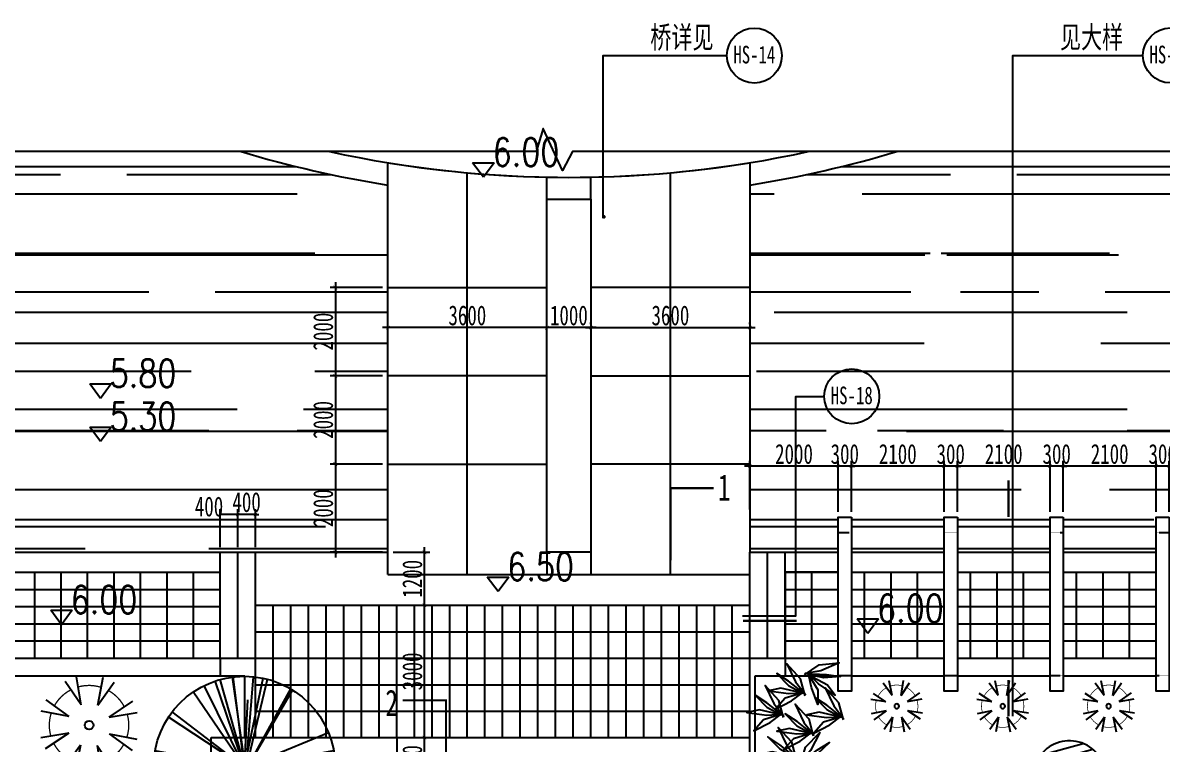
# Model space of a CAD drawing. Extents: x 225307 to 340959, y 27372 to 84205.
# Drawn here: x 238249 to 264059, y 67851 to 84205 of the extents above; entities that cross this region are included whole.
import ezdxf
from ezdxf.enums import TextEntityAlignment as Align

# ---------------------------------------------------------------- set-up
doc = ezdxf.new("R2010")
doc.units = 0
doc.header["$MEASUREMENT"] = 0
for name, pattern in [('CONTINOUS', [0]), ('DASHED', [0.75, 0.5, -0.25]), ('HIDDEN', [7.5, 5, -2.5])]:
    doc.linetypes.add(name, pattern=pattern)
doc.layers.get('0').update_dxf_attribs({"linetype": 'CONTINUOUS'})
doc.layers.get('DEFPOINTS').update_dxf_attribs({"linetype": 'DASHED'})
for name, color, linetype in [('3', 7, 'CONTINUOUS'), ('4', 4, 'CONTINUOUS'), ('DIM1', 4, 'CONTINUOUS'), ('GCD', 1, 'CONTINUOUS'), ('JU', 4, 'CONTINUOUS'), ('LAYER4', 4, 'CONTINUOUS'), ('PH', 8, 'CONTINUOUS'), ('TREE', 3, 'CONTINUOUS'), ('TREE1', 93, 'CONTINUOUS'), ('道路', 3, 'CONTINUOUS')]:
    doc.layers.add(name, color=color, linetype=linetype)
doc.styles.add('DIM_FONT', font='@SimSun.ttf', dxfattribs={"width": 0.8})
doc.styles.add('HZ', font='rs', dxfattribs={"width": 0.8, "bigfont": 'hztxt'})
doc.styles.add('宋体', font='SimSun.ttf', dxfattribs={"width": 0.7})
doc.dimstyles.new('NORMAL', dxfattribs={"dimtxt": 300, "dimasz": 1, "dimexe": 250, "dimexo": 300, "dimgap": 150, "dimtad": 1, "dimdec": 0, "dimzin": 0, "dimtxsty": 'DIM_FONT', "dimblk": '_DIMX', "dimblk1": 'ARCHTICK', "dimblk2": 'ARCHTICK', "dimcen": 0.09, "dimdle": 20, "dimclrd": 4, "dimclre": 4, "dimclrt": 7, "dimazin": 3, "dimtfac": 1, "dimtdec": 0, "dimtix": 1, "dimtmove": 0, "dimatfit": 3, "dimtolj": 1, "dimtzin": 0})
pattern_1 = [(0, (1440262, -125059.4), (4400, 2000), [30000, -4000, 10000, -2000]), (0, (1442922, -124059.4), (-2000, 2660), [6000, -660, 12000, -1500]), (0, (1441261.9, -123359.4), (10400, 1340), [16000, -2800, 8000, -2000])]

# ---------------------------------------------------------------- blocks, each defined once
blk = doc.blocks.new('_ARCHTICK')
at = {"color": 0, "linetype": 'BYBLOCK', "const_width": 0.15}
blk.add_lwpolyline([(-0.5, -0.5), (0.5, 0.5)], dxfattribs=at)
blk = doc.blocks.new('*D86')
at = {"color": 8, "linetype": 'BYBLOCK'}
for p, q in [((251239, 77294), (249999, 77294)), ((250119, 77371), (250119, 77414)), ((251119, 77371), (251119, 77414))]:
    blk.add_line(p, q, dxfattribs=at)
at = {"layer": 'DEFPOINTS', "color": 0, "linetype": 'BYBLOCK'}
for p in [(250119, 77294), (250119, 77251, 4208), (251119, 77251, 4208)]:
    blk.add_point(p, dxfattribs=at)
at = {"color": 8, "linetype": 'BYBLOCK', "xscale": 80, "yscale": 80, "zscale": 80, "rotation": 180}
blk.add_blockref('_ARCHTICK', (250119, 77294), dxfattribs=at)
at = {"color": 8, "linetype": 'BYBLOCK', "xscale": 80, "yscale": 80, "zscale": 80}
blk.add_blockref('_ARCHTICK', (251119, 77294), dxfattribs=at)
at = {"color": 4, "linetype": 'BYBLOCK', "insert": (250619, 77569), "char_height": 450, "attachment_point": 5, "style": '宋体'}
blk.add_mtext('\\A1;1000', dxfattribs=at)
blk = doc.blocks.new('_DIMX')
blk.add_line((-150, 0), (150, 0))
at = {"const_width": 50}
blk.add_lwpolyline([(-70, -70), (70, 70)], dxfattribs=at)
blk = doc.blocks.new('*D87')
at = {"color": 8, "linetype": 'BYBLOCK'}
for p, q in [((250239, 77294), (246399, 77294)), ((246519, 77330), (246519, 77414)), ((250119, 77371), (250119, 77414))]:
    blk.add_line(p, q, dxfattribs=at)
at = {"layer": 'DEFPOINTS', "color": 0, "linetype": 'BYBLOCK'}
for p in [(246519, 77294), (246519, 77210, 3806), (250119, 77251, 4208)]:
    blk.add_point(p, dxfattribs=at)
at = {"color": 8, "linetype": 'BYBLOCK', "xscale": 80, "yscale": 80, "zscale": 80, "rotation": 180}
blk.add_blockref('_ARCHTICK', (246519, 77294), dxfattribs=at)
at = {"color": 8, "linetype": 'BYBLOCK', "xscale": 80, "yscale": 80, "zscale": 80}
blk.add_blockref('_ARCHTICK', (250119, 77294), dxfattribs=at)
at = {"color": 4, "linetype": 'BYBLOCK', "insert": (248319, 77569), "char_height": 450, "attachment_point": 5, "style": '宋体'}
blk.add_mtext('\\A1;3600', dxfattribs=at)
blk = doc.blocks.new('*D91')
at = {"color": 8, "linetype": 'BYBLOCK'}
for p, q in [((242719, 72321), (242719, 73182)), ((243239, 73062), (242719, 73062)), ((243119, 72321), (243119, 73182))]:
    blk.add_line(p, q, dxfattribs=at)
at = {"layer": 'DEFPOINTS', "color": 0, "linetype": 'BYBLOCK'}
for p in [(242719, 73062), (242719, 72201, 3134), (243119, 72201, 3134)]:
    blk.add_point(p, dxfattribs=at)
at = {"color": 8, "linetype": 'BYBLOCK', "xscale": 80, "yscale": 80, "zscale": 80, "rotation": 180}
blk.add_blockref('_ARCHTICK', (242719, 73062), dxfattribs=at)
at = {"color": 8, "linetype": 'BYBLOCK', "xscale": 80, "yscale": 80, "zscale": 80}
blk.add_blockref('_ARCHTICK', (243119, 73062), dxfattribs=at)
at = {"color": 4, "linetype": 'BYBLOCK', "insert": (242468, 73237), "char_height": 450, "attachment_point": 5, "style": '宋体'}
blk.add_mtext('\\A1;400', dxfattribs=at)
blk = doc.blocks.new('*D92')
at = {"color": 8, "linetype": 'BYBLOCK'}
for p, q in [((256719, 74153), (256639, 74153)), ((256719, 73121), (256719, 74273)), ((257019, 74153), (256719, 74153)), ((257019, 73121), (257019, 74273)), ((257019, 74153), (257099, 74153))]:
    blk.add_line(p, q, dxfattribs=at)
at = {"layer": 'DEFPOINTS', "color": 0, "linetype": 'BYBLOCK'}
for p in [(256719, 74153), (256719, 73001, 3336), (257019, 73001, 3336)]:
    blk.add_point(p, dxfattribs=at)
at = {"color": 8, "linetype": 'BYBLOCK', "xscale": 80, "yscale": 80, "zscale": 80}
blk.add_blockref('_ARCHTICK', (256719, 74153), dxfattribs=at)
at = {"color": 8, "linetype": 'BYBLOCK', "xscale": 80, "yscale": 80, "zscale": 80, "rotation": 180}
blk.add_blockref('_ARCHTICK', (257019, 74153), dxfattribs=at)
at = {"color": 4, "linetype": 'BYBLOCK', "insert": (256869, 74428), "char_height": 450, "attachment_point": 5, "style": '宋体'}
blk.add_mtext('\\A1;300', dxfattribs=at)
blk = doc.blocks.new('*D93')
at = {"color": 8, "linetype": 'BYBLOCK'}
for p, q in [((259239, 74153), (256899, 74153)), ((257019, 73121), (257019, 74273)), ((259119, 73121), (259119, 74273))]:
    blk.add_line(p, q, dxfattribs=at)
at = {"layer": 'DEFPOINTS', "color": 0, "linetype": 'BYBLOCK'}
for p in [(257019, 74153), (257019, 73001, 3336), (259119, 73001, 3657)]:
    blk.add_point(p, dxfattribs=at)
at = {"color": 8, "linetype": 'BYBLOCK', "xscale": 80, "yscale": 80, "zscale": 80, "rotation": 180}
blk.add_blockref('_ARCHTICK', (257019, 74153), dxfattribs=at)
at = {"color": 8, "linetype": 'BYBLOCK', "xscale": 80, "yscale": 80, "zscale": 80}
blk.add_blockref('_ARCHTICK', (259119, 74153), dxfattribs=at)
at = {"color": 4, "linetype": 'BYBLOCK', "insert": (258069, 74428), "char_height": 450, "attachment_point": 5, "style": '宋体'}
blk.add_mtext('\\A1;2100', dxfattribs=at)
blk = doc.blocks.new('*D94')
at = {"color": 8, "linetype": 'BYBLOCK'}
for p, q in [((259119, 74153), (259039, 74153)), ((259119, 73121), (259119, 74273)), ((259419, 74153), (259119, 74153)), ((259419, 73121), (259419, 74273)), ((259419, 74153), (259499, 74153))]:
    blk.add_line(p, q, dxfattribs=at)
at = {"layer": 'DEFPOINTS', "color": 0, "linetype": 'BYBLOCK'}
for p in [(259119, 74153), (259119, 73001, 3657), (259419, 73001, 3657)]:
    blk.add_point(p, dxfattribs=at)
at = {"color": 8, "linetype": 'BYBLOCK', "xscale": 80, "yscale": 80, "zscale": 80}
blk.add_blockref('_ARCHTICK', (259119, 74153), dxfattribs=at)
at = {"color": 8, "linetype": 'BYBLOCK', "xscale": 80, "yscale": 80, "zscale": 80, "rotation": 180}
blk.add_blockref('_ARCHTICK', (259419, 74153), dxfattribs=at)
at = {"color": 4, "linetype": 'BYBLOCK', "insert": (259269, 74428), "char_height": 450, "attachment_point": 5, "style": '宋体'}
blk.add_mtext('\\A1;300', dxfattribs=at)
blk = doc.blocks.new('*D95')
at = {"color": 8, "linetype": 'BYBLOCK'}
for p, q in [((261639, 74153), (259299, 74153)), ((259419, 73121), (259419, 74273)), ((261519, 73121), (261519, 74273))]:
    blk.add_line(p, q, dxfattribs=at)
at = {"layer": 'DEFPOINTS', "color": 0, "linetype": 'BYBLOCK'}
for p in [(259419, 74153), (259419, 73001, 3657), (261519, 73001, 3979)]:
    blk.add_point(p, dxfattribs=at)
at = {"color": 8, "linetype": 'BYBLOCK', "xscale": 80, "yscale": 80, "zscale": 80, "rotation": 180}
blk.add_blockref('_ARCHTICK', (259419, 74153), dxfattribs=at)
at = {"color": 8, "linetype": 'BYBLOCK', "xscale": 80, "yscale": 80, "zscale": 80}
blk.add_blockref('_ARCHTICK', (261519, 74153), dxfattribs=at)
at = {"color": 4, "linetype": 'BYBLOCK', "insert": (260469, 74428), "char_height": 450, "attachment_point": 5, "style": '宋体'}
blk.add_mtext('\\A1;2100', dxfattribs=at)
blk = doc.blocks.new('*D96')
at = {"color": 8, "linetype": 'BYBLOCK'}
for p, q in [((261519, 74153), (261439, 74153)), ((261519, 73121), (261519, 74273)), ((261819, 74153), (261519, 74153)), ((261819, 73121), (261819, 74273)), ((261819, 74153), (261899, 74153))]:
    blk.add_line(p, q, dxfattribs=at)
at = {"layer": 'DEFPOINTS', "color": 0, "linetype": 'BYBLOCK'}
for p in [(261519, 74153), (261519, 73001, 3979), (261819, 73001, 3979)]:
    blk.add_point(p, dxfattribs=at)
at = {"color": 8, "linetype": 'BYBLOCK', "xscale": 80, "yscale": 80, "zscale": 80}
blk.add_blockref('_ARCHTICK', (261519, 74153), dxfattribs=at)
at = {"color": 8, "linetype": 'BYBLOCK', "xscale": 80, "yscale": 80, "zscale": 80, "rotation": 180}
blk.add_blockref('_ARCHTICK', (261819, 74153), dxfattribs=at)
at = {"color": 4, "linetype": 'BYBLOCK', "insert": (261669, 74428), "char_height": 450, "attachment_point": 5, "style": '宋体'}
blk.add_mtext('\\A1;300', dxfattribs=at)
blk = doc.blocks.new('*D97')
at = {"color": 8, "linetype": 'BYBLOCK'}
for p, q in [((264039, 74153), (261699, 74153)), ((261819, 73121), (261819, 74273)), ((263919, 73121), (263919, 74273))]:
    blk.add_line(p, q, dxfattribs=at)
at = {"layer": 'DEFPOINTS', "color": 0, "linetype": 'BYBLOCK'}
for p in [(261819, 74153), (261819, 73001, 3979), (263919, 73001, 4301)]:
    blk.add_point(p, dxfattribs=at)
at = {"color": 8, "linetype": 'BYBLOCK', "xscale": 80, "yscale": 80, "zscale": 80, "rotation": 180}
blk.add_blockref('_ARCHTICK', (261819, 74153), dxfattribs=at)
at = {"color": 8, "linetype": 'BYBLOCK', "xscale": 80, "yscale": 80, "zscale": 80}
blk.add_blockref('_ARCHTICK', (263919, 74153), dxfattribs=at)
at = {"color": 4, "linetype": 'BYBLOCK', "insert": (262869, 74428), "char_height": 450, "attachment_point": 5, "style": '宋体'}
blk.add_mtext('\\A1;2100', dxfattribs=at)
blk = doc.blocks.new('*D98')
at = {"color": 8, "linetype": 'BYBLOCK'}
for p, q in [((263919, 74153), (263839, 74153)), ((263919, 73121), (263919, 74273)), ((264219, 74153), (263919, 74153)), ((264219, 73121), (264219, 74273)), ((264219, 74153), (264299, 74153))]:
    blk.add_line(p, q, dxfattribs=at)
at = {"layer": 'DEFPOINTS', "color": 0, "linetype": 'BYBLOCK'}
for p in [(263919, 74153), (263919, 73001, 4301), (264219, 73001, 4301)]:
    blk.add_point(p, dxfattribs=at)
at = {"color": 8, "linetype": 'BYBLOCK', "xscale": 80, "yscale": 80, "zscale": 80}
blk.add_blockref('_ARCHTICK', (263919, 74153), dxfattribs=at)
at = {"color": 8, "linetype": 'BYBLOCK', "xscale": 80, "yscale": 80, "zscale": 80, "rotation": 180}
blk.add_blockref('_ARCHTICK', (264219, 74153), dxfattribs=at)
at = {"color": 4, "linetype": 'BYBLOCK', "insert": (264069, 74428), "char_height": 450, "attachment_point": 5, "style": '宋体'}
blk.add_mtext('\\A1;300', dxfattribs=at)
blk = doc.blocks.new('*D106')
at = {"color": 8, "linetype": 'BYBLOCK'}
for p, q in [((246399, 74202), (245210, 74202)), ((245330, 74322), (245330, 72081)), ((246399, 72201), (245210, 72201))]:
    blk.add_line(p, q, dxfattribs=at)
at = {"layer": 'DEFPOINTS', "color": 0, "linetype": 'BYBLOCK'}
for p in [(246519, 74202, 7723), (245330, 72201), (246519, 72201, 3134)]:
    blk.add_point(p, dxfattribs=at)
at = {"color": 8, "linetype": 'BYBLOCK', "xscale": 80, "yscale": 80, "zscale": 80}
for p, rotation in [((245330, 74202), 90), ((245330, 72201), 270)]:
    blk.add_blockref('_ARCHTICK', p, dxfattribs=dict(at, rotation=rotation))
at = {"color": 4, "linetype": 'BYBLOCK', "insert": (245055, 73202), "char_height": 450, "attachment_point": 5, "rotation": 90, "style": '宋体'}
blk.add_mtext('\\A1;2000', dxfattribs=at)
blk = doc.blocks.new('*D107')
at = {"color": 8, "linetype": 'BYBLOCK'}
for p, q in [((246399, 76203), (245210, 76203)), ((245330, 76323), (245330, 74082)), ((246399, 74202), (245210, 74202))]:
    blk.add_line(p, q, dxfattribs=at)
at = {"layer": 'DEFPOINTS', "color": 0, "linetype": 'BYBLOCK'}
for p in [(246519, 76203, 7692), (245330, 74202), (246519, 74202, 7723)]:
    blk.add_point(p, dxfattribs=at)
at = {"color": 8, "linetype": 'BYBLOCK', "xscale": 80, "yscale": 80, "zscale": 80}
for p, rotation in [((245330, 76203), 90), ((245330, 74202), 270)]:
    blk.add_blockref('_ARCHTICK', p, dxfattribs=dict(at, rotation=rotation))
at = {"color": 4, "linetype": 'BYBLOCK', "insert": (245055, 75203), "char_height": 450, "attachment_point": 5, "rotation": 90, "style": '宋体'}
blk.add_mtext('\\A1;2000', dxfattribs=at)
blk = doc.blocks.new('*D108')
at = {"color": 8, "linetype": 'BYBLOCK'}
for p, q in [((246399, 78205), (245210, 78205)), ((245330, 78325), (245330, 76083)), ((246399, 76203), (245210, 76203))]:
    blk.add_line(p, q, dxfattribs=at)
at = {"layer": 'DEFPOINTS', "color": 0, "linetype": 'BYBLOCK'}
for p in [(246519, 78205, 7723), (245330, 76203), (246519, 76203, 7692)]:
    blk.add_point(p, dxfattribs=at)
at = {"color": 8, "linetype": 'BYBLOCK', "xscale": 80, "yscale": 80, "zscale": 80}
for p, rotation in [((245330, 78205), 90), ((245330, 76203), 270)]:
    blk.add_blockref('_ARCHTICK', p, dxfattribs=dict(at, rotation=rotation))
at = {"color": 4, "linetype": 'BYBLOCK', "insert": (245055, 77204), "char_height": 450, "attachment_point": 5, "rotation": 90, "style": '宋体'}
blk.add_mtext('\\A1;2000', dxfattribs=at)
blk = doc.blocks.new('*D109')
at = {"color": 8, "linetype": 'BYBLOCK'}
for p, q in [((250999, 77294), (254839, 77294)), ((251119, 77371), (251119, 77414)), ((254719, 77371), (254719, 77414))]:
    blk.add_line(p, q, dxfattribs=at)
at = {"layer": 'DEFPOINTS', "color": 0, "linetype": 'BYBLOCK'}
for p in [(251119, 77251, 4208), (254719, 77294, 3817), (254719, 77251, 7692)]:
    blk.add_point(p, dxfattribs=at)
at = {"color": 8, "linetype": 'BYBLOCK', "xscale": 80, "yscale": 80, "zscale": 80, "rotation": 180}
blk.add_blockref('_ARCHTICK', (251119, 77294), dxfattribs=at)
at = {"color": 8, "linetype": 'BYBLOCK', "xscale": 80, "yscale": 80, "zscale": 80}
blk.add_blockref('_ARCHTICK', (254719, 77294), dxfattribs=at)
at = {"color": 4, "linetype": 'BYBLOCK', "insert": (252919, 77569), "char_height": 450, "attachment_point": 5, "style": '宋体'}
blk.add_mtext('\\A1;3600', dxfattribs=at)
blk = doc.blocks.new('*D110')
at = {"color": 8, "linetype": 'BYBLOCK'}
for p, q in [((250239, 77294), (246399, 77294)), ((246519, 77371), (246519, 77414)), ((250119, 77371), (250119, 77414))]:
    blk.add_line(p, q, dxfattribs=at)
at = {"layer": 'DEFPOINTS', "color": 0, "linetype": 'BYBLOCK'}
for p in [(246519, 77294, 3817), (246519, 77251, 7692), (250119, 77251, 4208)]:
    blk.add_point(p, dxfattribs=at)
at = {"color": 8, "linetype": 'BYBLOCK', "xscale": 80, "yscale": 80, "zscale": 80, "rotation": 180}
blk.add_blockref('_ARCHTICK', (246519, 77294), dxfattribs=at)
at = {"color": 8, "linetype": 'BYBLOCK', "xscale": 80, "yscale": 80, "zscale": 80}
blk.add_blockref('_ARCHTICK', (250119, 77294), dxfattribs=at)
at = {"color": 4, "linetype": 'BYBLOCK', "insert": (248319, 77569), "char_height": 450, "attachment_point": 5, "style": '宋体'}
blk.add_mtext('\\A1;3600', dxfattribs=at)
blk = doc.blocks.new('*D111')
at = {"color": 8, "linetype": 'BYBLOCK'}
for p, q in [((256839, 74153), (254599, 74153)), ((254719, 73173), (254719, 74273)), ((256719, 73121), (256719, 74273))]:
    blk.add_line(p, q, dxfattribs=at)
at = {"layer": 'DEFPOINTS', "color": 0, "linetype": 'BYBLOCK'}
for p in [(254719, 74153), (254719, 73053, 7186), (256719, 73001, 3336)]:
    blk.add_point(p, dxfattribs=at)
at = {"color": 8, "linetype": 'BYBLOCK', "xscale": 80, "yscale": 80, "zscale": 80, "rotation": 180}
blk.add_blockref('_ARCHTICK', (254719, 74153), dxfattribs=at)
at = {"color": 8, "linetype": 'BYBLOCK', "xscale": 80, "yscale": 80, "zscale": 80}
blk.add_blockref('_ARCHTICK', (256719, 74153), dxfattribs=at)
at = {"color": 4, "linetype": 'BYBLOCK', "insert": (255719, 74428), "char_height": 450, "attachment_point": 5, "style": '宋体'}
blk.add_mtext('\\A1;2000', dxfattribs=at)
blk = doc.blocks.new('*D112')
at = {"color": 8, "linetype": 'BYBLOCK'}
for p, q in [((246839, 71001), (247469, 71001)), ((247349, 67881), (247349, 71121)), ((246839, 68001), (247469, 68001))]:
    blk.add_line(p, q, dxfattribs=at)
at = {"layer": 'DEFPOINTS', "color": 0, "linetype": 'BYBLOCK'}
for p in [(246719, 71001, 7947), (247349, 71001), (246719, 68001, 7947)]:
    blk.add_point(p, dxfattribs=at)
at = {"color": 8, "linetype": 'BYBLOCK', "xscale": 80, "yscale": 80, "zscale": 80}
for p, rotation in [((247349, 71001), 90), ((247349, 68001), 270)]:
    blk.add_blockref('_ARCHTICK', p, dxfattribs=dict(at, rotation=rotation))
at = {"color": 4, "linetype": 'BYBLOCK', "insert": (247074, 69501), "char_height": 450, "attachment_point": 5, "rotation": 90, "style": '宋体'}
blk.add_mtext('\\A1;3000', dxfattribs=at)
blk = doc.blocks.new('*D113')
at = {"color": 8, "linetype": 'BYBLOCK'}
for p, q in [((246839, 68001), (247469, 68001)), ((247349, 66681), (247349, 68121)), ((246839, 66801), (247469, 66801))]:
    blk.add_line(p, q, dxfattribs=at)
at = {"layer": 'DEFPOINTS', "color": 0, "linetype": 'BYBLOCK'}
for p in [(246719, 68001, 7947), (247349, 68001), (246719, 66801, 7947)]:
    blk.add_point(p, dxfattribs=at)
at = {"color": 8, "linetype": 'BYBLOCK', "xscale": 80, "yscale": 80, "zscale": 80}
for p, rotation in [((247349, 68001), 90), ((247349, 66801), 270)]:
    blk.add_blockref('_ARCHTICK', p, dxfattribs=dict(at, rotation=rotation))
at = {"color": 4, "linetype": 'BYBLOCK', "insert": (247074, 67401), "char_height": 450, "attachment_point": 5, "rotation": 90, "style": '宋体'}
blk.add_mtext('\\A1;1200', dxfattribs=at)
blk = doc.blocks.new('*D116')
at = {"color": 8, "linetype": 'BYBLOCK'}
for p, q in [((243119, 73062), (243039, 73062)), ((243119, 72321), (243119, 73182)), ((243519, 73062), (243119, 73062)), ((243519, 72321), (243519, 73182)), ((243519, 73062), (243599, 73062))]:
    blk.add_line(p, q, dxfattribs=at)
at = {"layer": 'DEFPOINTS', "color": 0, "linetype": 'BYBLOCK'}
for p in [(243119, 73062), (243119, 72201, 3134), (243519, 72201, 7820)]:
    blk.add_point(p, dxfattribs=at)
at = {"color": 8, "linetype": 'BYBLOCK', "xscale": 80, "yscale": 80, "zscale": 80}
blk.add_blockref('_ARCHTICK', (243119, 73062), dxfattribs=at)
at = {"color": 8, "linetype": 'BYBLOCK', "xscale": 80, "yscale": 80, "zscale": 80, "rotation": 180}
blk.add_blockref('_ARCHTICK', (243519, 73062), dxfattribs=at)
at = {"color": 4, "linetype": 'BYBLOCK', "insert": (243319, 73337), "char_height": 450, "attachment_point": 5, "style": '宋体'}
blk.add_mtext('\\A1;400', dxfattribs=at)
blk = doc.blocks.new('*D117')
at = {"color": 8, "linetype": 'BYBLOCK'}
for p, q in [((247349, 70881), (247349, 72321)), ((246639, 72201), (247469, 72201)), ((246839, 71001), (247469, 71001))]:
    blk.add_line(p, q, dxfattribs=at)
at = {"layer": 'DEFPOINTS', "color": 0, "linetype": 'BYBLOCK'}
for p in [(246519, 72201, 7947), (247349, 72201), (246719, 71001, 7947)]:
    blk.add_point(p, dxfattribs=at)
at = {"color": 8, "linetype": 'BYBLOCK', "xscale": 80, "yscale": 80, "zscale": 80}
for p, rotation in [((247349, 72201), 90), ((247349, 71001), 270)]:
    blk.add_blockref('_ARCHTICK', p, dxfattribs=dict(at, rotation=rotation))
at = {"color": 4, "linetype": 'BYBLOCK', "insert": (247074, 71601), "char_height": 450, "attachment_point": 5, "rotation": 90, "style": '宋体'}
blk.add_mtext('\\A1;1200', dxfattribs=at)
blk = doc.blocks.new('TREE1')
at = {"layer": 'TREE', "ltscale": 200}
for p, q in [((197, 118), (958, 4309)), ((197, 118), (-2794, 3151)), ((197, 118), (4336, 1122)), ((197, 118), (-4060, -22)), ((197, 118), (-3825, -1286)), ((197, 118), (-3452, -2079)), ((100, 256), (-1487, -3794)), ((100, 256), (-1393, -3833)), ((100, 256), (-246, -4118)), ((197, 118), (-38, -4135)), ((100, 256), (424, -4135)), ((100, 256), (1951, -3763)), ((100, 256), (1398, -3968)), ((197, 118), (1366, -3977)), ((197, 118), (2162, -3661)), ((197, 118), (2642, -3369)), ((197, 118), (3937, -1920)), ((197, 118), (4071, -1651)), ((197, 118), (519, -3021)), ((197, 118), (4455, 17)), ((197, 118), (3103, -2995))]:
    blk.add_line(p, q, dxfattribs=at)
blk.add_circle((197, 118), 4259, dxfattribs=at)
blk = doc.blocks.new('T-7')
at = {"layer": 'TREE', "ltscale": 200, "xscale": 0.4020618556701031, "yscale": 0.4020618556701031, "zscale": 0.4020618556701031, "rotation": 199.2879054791862}
blk.add_blockref('TREE1', (4, 110), dxfattribs=at)
blk = doc.blocks.new('A$C2CEB34E2')
at = {"layer": 'TREE1', "xscale": 1.32, "yscale": 1.32, "zscale": 1.32}
blk.add_blockref('T-7', (2330, 2206), dxfattribs=at)
blk = doc.blocks.new('树-枫1')
for p, q in [((0, 412), (-115, 935)), ((0, 412), (115, 935)), ((-291, 291), (-580, 742)), ((291, 291), (580, 742)), ((-291, 291), (-742, 580)), ((291, 291), (742, 580)), ((-412, 0), (-935, 115)), ((-412, 0), (-935, -115)), ((412, 0), (935, 115)), ((412, 0), (935, -115)), ((-291, -291), (-742, -580)), ((-291, -291), (-580, -742)), ((0, -412), (-115, -935)), ((0, -412), (115, -935)), ((291, -291), (580, -742)), ((291, -291), (742, -580))]:
    blk.add_line(p, q)
at = {"const_width": 25}
for points in [[(-74, 746, 0.148333), (-476, 580, 0.148333)], [(476, 580, 0.148333), (74, 746)], [(-580, 476, 0.148333), (-746, 74, 0.148333)], [(746, 74, 0.148333), (580, 476, 0.148333)], [(-746, -74, 0.148333), (-580, -476, 0.148333)], [(580, -476, 0.148333), (746, -74, 0.148333)], [(-476, -580, 0.148333), (-74, -746, 0.148333)], [(74, -746, 0.148333), (476, -580, 0.148333)]]:
    blk.add_lwpolyline(points, format="xyb", dxfattribs=at)
blk.add_circle((0, 0), 82.3)
blk = doc.blocks.new('A$C015F62C0')
at = {"layer": 'TREE', "color": 116}
for points in [[(768, 2361), (957, 2716), (1337, 2972), (1052, 2618), (769, 2393), (1208, 2599), (1510, 2709), (1190, 2506), (837, 2409), (1341, 2406), (1601, 2282), (1151, 2329), (826, 2422), (1196, 2204), (1351, 1912), (1041, 2184), (841, 2425)], [(1008, 1947), (734, 2242), (301, 2392), (668, 2123), (999, 1978), (522, 2064), (202, 2092), (563, 1979), (929, 1975), (443, 1843), (223, 1657), (646, 1818), (937, 1991), (635, 1685), (559, 1364), (790, 1706), (921, 1991)], [(2028, 1874), (1754, 2169), (1321, 2319), (1688, 2050), (2019, 1905), (1542, 1991), (1222, 2020), (1583, 1907), (1949, 1903), (1463, 1770), (1243, 1584), (1666, 1746), (1957, 1918), (1655, 1613), (1580, 1291), (1810, 1633), (1941, 1918)], [(807, 1283), (533, 1578), (100, 1728), (466, 1459), (798, 1314), (320, 1400), (0, 1429), (362, 1316), (728, 1312), (242, 1180), (22, 993), (445, 1155), (735, 1328), (433, 1022), (358, 700), (589, 1043), (720, 1327)], [(1608, 1229), (1334, 1524), (901, 1673), (1267, 1405), (1599, 1259), (1121, 1346), (801, 1374), (1163, 1261), (1529, 1257), (1043, 1125), (823, 939), (1246, 1100), (1536, 1273), (1235, 967), (1159, 646), (1390, 988), (1521, 1273)], [(1645, 535), (1563, 929), (1690, 1369), (1698, 914), (1625, 560), (1831, 999), (1992, 1277), (1875, 917), (1667, 615), (2056, 936), (2335, 1008), (1959, 756), (1650, 619), (2074, 689), (2380, 564), (1968, 574), (1660, 631)], [(1511, 583), (1236, 878), (803, 1028), (1170, 759), (1502, 614), (1024, 700), (704, 729), (1066, 616), (1432, 612), (945, 479), (726, 293), (1149, 455), (1439, 627), (1137, 322), (1062, 0), (1292, 342), (1423, 627)]]:
    blk.add_lwpolyline(points, dxfattribs=at)
blk = doc.blocks.new('A$C6FD46A49')
at = {"layer": '3', "color": 1}
blk.add_solid([(0, 54.6), (81.3, 54.6), (40.7, 0), (0, 54.6)], dxfattribs=at)
at = {"layer": 'LAYER4', "color": 1}
for p, q in [((0, 54.6), (81.3, 54.6)), ((40.7, 0), (0, 54.6)), ((81.3, 54.6), (40.7, 0))]:
    blk.add_line(p, q, dxfattribs=at)
blk = doc.blocks.new('A$C434820D8')
at = {"layer": 'PH', "color": 2, "linetype": 'CONTINOUS', "const_width": 10}
blk.add_lwpolyline([(5, 10, 1), (15, 10, 1)], format="xyb", close=True, dxfattribs=at)

msp = doc.modelspace()

# ---------------------------------------------------------------- hatches: boundary and pattern name
at = {"layer": 'LAYER4'}
h = msp.add_hatch(dxfattribs=at)
h.set_pattern_fill('ANSI31', color=116, scale=1500, angle=-29.63931, style=0)
h.set_pattern_definition([(15.36069, (-2090478.04, -7165.83), (-49.667737, 180.802007), [])])
edge = h.paths.add_edge_path()
edge.add_arc((261958.5, 67105.3), 823.3, 3.08997, 289.66496)
edge.add_arc((262829.7, 66526), 625.6, 198.25113, 346.99128)
edge.add_arc((264082.9, 66832.3), 783.7, 351.54879, 532.6835)
edge.add_arc((265067.7, 66127.6), 625.6, 179.25964, 372.94057)
edge.add_arc((264082.9, 66832.3), 783.7, 214.78962, 297.27498)
edge.add_arc((265710.5, 66892.5), 625.6, 266.96744, 552.94057)
edge.add_arc((262829.7, 66526), 625.6, 40.48184, 94.5038)
at = {"layer": 'PH'}
h = msp.add_hatch(dxfattribs=at)
h.set_pattern_fill('AR-RROOF', color=251, scale=2000, style=0)
h.set_pattern_definition(pattern_1)
edge = h.paths.add_edge_path()
edge.add_line((226458.8, 81283.9), (243193.6, 81283.9))
edge.add_arc((250618.9, 106201), 26000, 253.40592, 260.92703)
edge.add_line((246518.9, 80526.3), (246518.9, 72201))
edge.add_line((246518.9, 72201), (226458.8, 72201))
edge.add_line((226458.8, 72201), (226458.8, 81283.9))
h = msp.add_hatch(dxfattribs=at)
h.set_pattern_fill('AR-RROOF', color=251, scale=2000, style=0)
h.set_pattern_definition(pattern_1)
h.paths.add_polyline_path([(274792.8, 81283.9), (258044.2, 81283.9, -0.0258547), (255432.8, 80650.6), (255432.8, 72201), (256718.9, 72201), (256718.9, 73001), (257018.9, 73001), (257018.9, 72201), (259118.9, 72201), (259118.9, 73001), (259418.9, 73001), (259418.9, 72201), (261518.9, 72201), (261518.9, 73001), (261818.9, 73001), (261818.9, 72201), (263918.9, 72201), (263918.9, 73001), (264218.9, 73001), (264218.9, 72201), (266318.9, 72201), (266318.9, 73001), (266618.9, 73001), (266618.9, 72201), (268718.9, 72201), (268718.9, 73001), (269018.9, 73001), (269018.9, 72201), (271118.9, 72201), (271118.9, 73001), (271418.9, 73001), (271418.9, 72201), (273518.9, 72201), (273518.9, 73001), (273818.9, 73001), (273818.9, 72201), (274792.8, 72201)])
h.paths.add_polyline_path([(258307.2, 78374.4, -1.0000003), (259553.2, 78374.4, -1.0000003)], flags=16)
h.paths.add_polyline_path([(257650.1, 74736.9, -1), (256404.1, 74736.9, -1)], flags=16)
h.paths.add_polyline_path([(255432.8, 80650.6, -0.0069682), (254718.9, 80526.3), (254718.9, 72201), (255432.8, 72201)])
h.paths.add_polyline_path([(264378.8, 71996.8), (264378.8, 72855.3), (265053.8, 72855.3), (265053.8, 71996.8)], flags=9)
h.paths.add_polyline_path([(264973.7, 71546.8), (264973.7, 72405.3), (265648.7, 72405.3), (265648.7, 71546.8)], flags=9)
h.paths.add_polyline_path([(264973.8, 72437), (264973.8, 73285), (265648.8, 73285), (265648.8, 72437)], flags=24)

# ---------------------------------------------------------------- linework, layer by layer
at = {"layer": '3', "color": 8}
for p, q in [((248318.9, 71701, 1075.6), (248318.9, 80804.9, -2888.1)), ((252918.9, 71701, 1075.6), (252918.9, 80804.9, -2888.1)), ((246518.9, 78204.6, -224.2), (250118.9, 78204.6, -224.2)), ((254718.9, 78204.6, -224.2), (251118.9, 78204.6, -224.2)), ((250118.9, 76203.4, -3739.4), (246518.9, 76203.4, -254.7)), ((251118.9, 76203.4, -3739.4), (254718.9, 76203.4, -254.7)), ((246518.9, 74202.2, -224.2), (250118.9, 74202.2, -224.2)), ((254718.9, 74202.2, -224.2), (251118.9, 74202.2, -224.2))]:
    msp.add_line(p, q, dxfattribs=at)
at = {"layer": '3', "color": 1}
for points, elevation in [([(260675.9, 68488.4), (260675.9, 83463.1), (263623.3, 83463.1)], -2671), ([(254553.7, 70760.4), (255761.2, 70760.4), (255761.2, 75735.8), (256404.1, 75735.8)], -7947)]:
    msp.add_lwpolyline(points, dxfattribs=dict(at, elevation=elevation))
at = {"layer": '3', "color": 1, "const_width": 50, "elevation": -2671}
for points in [[(260577.7, 73829.9), (260577.7, 73005.2), (260577.7, 73005.2)], [(252918.9, 72021.8), (252918.9, 73653.3), (253899.8, 73653.3)], [(255779.6, 70645.8), (254562.7, 70645.8), (254562.7, 70645.8)], [(260577.7, 69306.9), (260577.7, 68482.3), (260577.7, 68482.3)], [(247835.2, 67215.7), (247835.2, 68847.2), (246854.2, 68847.2)]]:
    msp.add_lwpolyline(points, dxfattribs=at)
at = {"layer": 'DIM1', "color": 1, "linetype": 'CONTINUOUS', "elevation": -7947}
msp.add_lwpolyline([(251399.1, 79777.4), (251399.1, 83460.4), (254197.4, 83460.4)], dxfattribs=at)
at = {"layer": 'DIM1', "color": 1, "linetype": 'CONTINUOUS'}
for centre in [(254820.5, 83461.5, -7947), (264246.3, 83464.2, -2671), (257027.1, 75736.9, -7947)]:
    msp.add_circle(centre, 623, dxfattribs=at)
at = {"layer": 'LAYER4', "color": 8, "elevation": -254.7}
msp.add_lwpolyline([(275849.5, 81283.9), (250699.9, 81283.9), (250473.5, 80852.5), (250033.9, 81808.4), (249879.2, 81283.9), (225306.6, 81283.9)], dxfattribs=at)
at = {"layer": 'LAYER4', "color": 3}
msp.add_arc((261958.5, 67105.3, 4067.6), 823.3, 3.08997, 289.66496, dxfattribs=at)
at = {"layer": 'PH', "color": 4}
for p, q in [((246518.9, 71701, -4879.5), (246518.9, 81032.8, -3628.6)), ((226458.8, 72201, -7407.9), (246518.9, 72201)), ((242718.9, 69801, 3315.9), (242718.9, 72201, -4812.5)), ((243118.9, 69801, 3315.9), (243118.9, 72201, -4812.5)), ((243518.9, 69801, 8001.1), (243518.9, 72201, -127.4)), ((226458.8, 71751.2, -6999), (242718.9, 71751.2, -95.2)), ((246518.9, 71701, -4879.5), (254718.9, 71701, -4879.5)), ((243518.9, 71001), (254718.9, 71001)), ((226458.8, 69801, 995.3), (243518.9, 69801, 8001.1)), ((242718.9, 69801, 3315.9), (242718.9, 69401, 3315.9)), ((243518.9, 68001, -5375.5), (243518.9, 69801, 3315.9)), ((254718.9, 65900.9, -7947), (254718.9, 69801, 1099.2)), ((254718.9, 69801, 1099.2), (256718.9, 69801, 1367.3)), ((255518.9, 69801, -254.7), (255518.9, 69401, -254.7)), ((257018.9, 69801, 1407.6), (259118.9, 69801, 1689.1)), ((259418.9, 69801, 1729.3), (261518.9, 69801, 2010.8)), ((261818.9, 69801, 2051), (263918.9, 69801, 2332.5)), ((226458.8, 69401, 1049.7), (243278.9, 69401, 8023.3)), ((243278.9, 68001, -5375.5), (243278.9, 69401, 3354.2)), ((254838.9, 65900.9, -7947), (254838.9, 69401, -5150.3)), ((254838.9, 69401, 1115.3), (256718.9, 69401, 1367.3)), ((257018.9, 69401, 1407.6), (259118.9, 69401, 1689.1)), ((259418.9, 69401, 1729.3), (261518.9, 69401, 2010.8)), ((261818.9, 69401, 2051), (263918.9, 69401, 2332.5)), ((242518.9, 68001), (246718.9, 68001)), ((242518.9, 66801), (242518.9, 68001)), ((246718.9, 68001), (246718.9, 66801)), ((246718.9, 68001), (254718.9, 68001))]:
    msp.add_line(p, q, dxfattribs=at)
at = {"layer": 'PH', "color": 8}
for p, q in [((250118.9, 80205.8, -3739.4), (250118.9, 80705.9, -3739.4)), ((251118.9, 80205.8, -3739.4), (251118.9, 80705.9, -3739.4)), ((250118.9, 72201, -3739.4), (250118.9, 71701)), ((251118.9, 72201, -3739.4), (251118.9, 71701)), ((238518.9, 69801, 3315.9), (238518.9, 71751.2, -4752)), ((239118.9, 69801, 3315.9), (239118.9, 71751.2, -4752)), ((239718.9, 69801, 3315.9), (239718.9, 71751.2, -4752)), ((240318.9, 69801, 3315.9), (240318.9, 71751.2, -4752)), ((240918.9, 69801, 3315.9), (240918.9, 71751.2, -4752)), ((241518.9, 69801, 3315.9), (241518.9, 71751.2, -4752)), ((242118.9, 69801, 3315.9), (242118.9, 71751.2, -4752)), ((256118.9, 69801, 1099.2), (256118.9, 71751, -0.8)), ((257318.9, 69801, 1099.2), (257318.9, 71751, -0.8)), ((257918.9, 69801, 1099.2), (257918.9, 71751, -0.8)), ((258518.9, 69801, 1099.2), (258518.9, 71751, -0.8)), ((259718.9, 69801, 1099.2), (259718.9, 71751, -0.8)), ((260318.9, 69801, 1099.2), (260318.9, 71751, -0.8)), ((260918.9, 69801, 1099.2), (260918.9, 71751, -0.8)), ((262118.9, 69801, 1742.7), (262118.9, 71751, 642.6)), ((262718.9, 69801, 1742.7), (262718.9, 71751, 642.6)), ((263318.9, 69801, 1742.7), (263318.9, 71751, 642.6)), ((226458.8, 71361.2, -6999), (242718.9, 71361.2, -95.2)), ((243918.9, 68001), (243918.9, 71001)), ((244318.9, 68001), (244318.9, 71001)), ((244718.9, 68001), (244718.9, 71001)), ((245118.9, 68001), (245118.9, 71001)), ((245518.9, 68001), (245518.9, 71001)), ((245918.9, 68001), (245918.9, 71001)), ((246318.9, 68001), (246318.9, 71001)), ((246718.9, 68001), (246718.9, 71001)), ((247118.9, 68001), (247118.9, 71001)), ((247518.9, 68001), (247518.9, 71001)), ((247918.9, 68001), (247918.9, 71001)), ((248318.9, 68001), (248318.9, 71001)), ((248718.9, 68001), (248718.9, 71001)), ((249118.9, 68001), (249118.9, 71001)), ((249518.9, 68001), (249518.9, 71001)), ((249918.9, 68001), (249918.9, 71001)), ((250318.9, 68001), (250318.9, 71001)), ((250718.9, 68001), (250718.9, 71001)), ((251118.9, 68001), (251118.9, 71001)), ((251518.9, 68001), (251518.9, 71001)), ((251918.9, 68001), (251918.9, 71001)), ((252318.9, 68001), (252318.9, 71001)), ((252718.9, 68001), (252718.9, 71001)), ((253118.9, 68001), (253118.9, 71001)), ((253518.9, 68001), (253518.9, 71001)), ((253918.9, 68001), (253918.9, 71001)), ((254318.9, 68001), (254318.9, 71001)), ((226458.8, 70971.2, -6999), (242718.9, 70971.2, -95.2)), ((226458.8, 70581.2, -6999), (242718.9, 70581.2, -95.2)), ((243518.9, 70401), (254718.9, 70401)), ((226458.8, 70191.2, -6999), (242718.9, 70191.2, -95.2)), ((243518.9, 69801), (254718.9, 69801)), ((243518.9, 69201), (254718.9, 69201)), ((243518.9, 68601), (254718.9, 68601))]:
    msp.add_line(p, q, dxfattribs=at)
at = {"layer": 'PH', "color": 251}
msp.add_line((243518.9, 69801, 3315.9), (243518.9, 72201, -4812.5), dxfattribs=at)
at = {"layer": 'PH', "color": 1, "linetype": 'HIDDEN'}
for p, q in [((257018.9, 69401, 7386.3), (256718.9, 69401, 1367.3)), ((259418.9, 69401, 7708.1), (259118.9, 69401, 1689.1)), ((261818.9, 69401, 8029.8), (261518.9, 69401, 2010.8)), ((264218.9, 69401, 8351.5), (263918.9, 69401, 2332.5))]:
    msp.add_line(p, q, dxfattribs=at)
at = {"layer": 'PH', "color": 4}
for points, elevation in [([(254718.9, 81032.7), (254718.9, 72201), (256718.9, 72201)], -254.7), ([(250118.9, 80205.8), (251118.9, 80205.8), (251118.9, 72201), (250118.9, 72201), (250118.9, 80205.8)], -3739.4), ([(254718.9, 74168.2), (254718.9, 72201), (256718.9, 72201)], -254.7), ([(257018.9, 73001), (257018.9, 69051), (256718.9, 69051), (256718.9, 73001), (257018.9, 73001)], -4611.4), ([(259418.9, 73001), (259418.9, 69051), (259118.9, 69051), (259118.9, 73001), (259418.9, 73001)], -4289.7), ([(261818.9, 73001), (261818.9, 69051), (261518.9, 69051), (261518.9, 73001), (261818.9, 73001)], -3968), ([(264218.9, 73001), (264218.9, 69051), (263918.9, 69051), (263918.9, 73001), (264218.9, 73001)], -3646.3), ([(254718.9, 72201), (254718.9, 72201), (256718.9, 72201)], -254.7), ([(257018.9, 72201), (259118.9, 72201)], -254.7), ([(259418.9, 72201), (261518.9, 72201)], -254.7), ([(261818.9, 72201), (263918.9, 72201)], -254.7), ([(255518.9, 71751), (256718.9, 71751)], -254.7), ([(257018.9, 71751), (259118.9, 71751)], -254.7), ([(259418.9, 71751), (261518.9, 71751)], -254.7), ([(261818.9, 71751), (263918.9, 71751)], -254.7)]:
    msp.add_lwpolyline(points, dxfattribs=dict(at, elevation=elevation))
at = {"layer": 'PH', "color": 1, "linetype": 'HIDDEN', "ltscale": 50, "elevation": -4611.4}
msp.add_lwpolyline([(256718.9, 72651), (257018.9, 72651)], dxfattribs=at)
at = {"layer": 'PH', "color": 1, "linetype": 'HIDDEN'}
for points, elevation in [([(259118.9, 72651), (259418.9, 72651)], -4289.7), ([(261518.9, 72651), (261818.9, 72651)], -3968), ([(263918.9, 72651), (264218.9, 72651)], -3646.3)]:
    msp.add_lwpolyline(points, dxfattribs=dict(at, elevation=elevation))
at = {"layer": 'PH', "color": 4, "elevation": -254.7}
msp.add_lwpolyline([(256718.9, 71751), (255518.9, 71751), (255518.9, 69801), (256718.9, 69801)], close=True, dxfattribs=at)
at = {"layer": 'PH', "color": 8, "elevation": -254.7}
for points in [[(255518.9, 71361), (256718.9, 71361)], [(257018.9, 71361), (259118.9, 71361)], [(259418.9, 71361), (261518.9, 71361)], [(261818.9, 71361), (263918.9, 71361)], [(255518.9, 70971), (256718.9, 70971)], [(257018.9, 70971), (259118.9, 70971)], [(259418.9, 70971), (261518.9, 70971)], [(261818.9, 70971), (263918.9, 70971)], [(255518.9, 70581), (256718.9, 70581)], [(257018.9, 70581), (259118.9, 70581)], [(259418.9, 70581), (261518.9, 70581)], [(261818.9, 70581), (263918.9, 70581)], [(255518.9, 70191), (256718.9, 70191)], [(257018.9, 70191), (259118.9, 70191)], [(259418.9, 70191), (261518.9, 70191)], [(261818.9, 70191), (263918.9, 70191)]]:
    msp.add_lwpolyline(points, dxfattribs=at)
at = {"layer": 'PH', "color": 4}
for centre, radius, start, end in [((250618.9, 106201, -254.7), 26000, 253.40592, 260.92703), ((250618.9, 106201, -254.7), 26000, 279.07297, 286.59408), ((250619, 106201, -3628.6), 25500, 260.7474, 279.25224)]:
    msp.add_arc(centre, radius, start, end, dxfattribs=at)
at = {"layer": 'PH', "color": 8}
msp.add_arc((250619, 106201, 2041.8), 25500, 257.72587, 282.27413, dxfattribs=at)
at = {"layer": '道路', "color": 4}
for p, q in [((254718.9, 69801, 1099.2), (254718.9, 72201, -254.7)), ((255118.9, 69801, 1099.2), (255118.9, 72201, -254.7)), ((255518.9, 69801, 1099.2), (255518.9, 72201, -254.7))]:
    msp.add_line(p, q, dxfattribs=at)

# ---------------------------------------------------------------- block references
at = {"layer": '3', "color": 1}
for name, p, xscale, yscale, zscale in [('A$C6FD46A49', (248439.5, 80704.6, 3112.5), 6, 6, 6), ('A$C434820D8', (251374.2, 79765.7, 8139.4), 4, 4, 4), ('A$C6FD46A49', (239765.7, 75690.8, -2671), 6, 6, 6), ('A$C6FD46A49', (239765.7, 74714.1, -2671), 6, 6, 6), ('A$C6FD46A49', (248769.6, 71310.5, -2671), 6, 6, 6), ('A$C6FD46A49', (238881.3, 70560.6, -3924.1), 6, 6, 6), ('A$C6FD46A49', (257147, 70363.7, 3768.2), 6, 6, 6)]:
    msp.add_blockref(name, p, dxfattribs=dict(at, xscale=xscale, yscale=yscale, zscale=zscale))
at = {"layer": 'JU', "color": 8, "xscale": 0.9104040000000002, "yscale": 0.9104040000000002, "zscale": 0.9104040000000002, "rotation": 331.9113986312699}
msp.add_blockref('A$C2CEB34E2', (240488.1, 66489, 4067.6), dxfattribs=at)
at = {"layer": 'JU', "color": 8, "rotation": 331.9113986312665}
msp.add_blockref('A$C015F62C0', (254165, 67704, 4067.6), dxfattribs=at)
at = {"layer": 'TREE1'}
for p, xscale, yscale, zscale, rotation in [((239750, 68283.7, 4067.6), 1.2, 1.2, 1.2, 336.5758956535516), ((258045.5, 68712.4, 4067.6), -0.6399999999999999, 0.6399999999999999, 0.6399999999999999, 23.42410434646825), ((260445.5, 68712.4, 4389.3), -0.6399999999999999, 0.6399999999999999, 0.6399999999999999, 23.42410434646825), ((262845.5, 68712.4, 4711), -0.6399999999999999, 0.6399999999999999, 0.6399999999999999, 23.42410434646825)]:
    msp.add_blockref('树-枫1', p, dxfattribs=dict(at, xscale=xscale, yscale=yscale, zscale=zscale, rotation=rotation))

# ---------------------------------------------------------------- texts
at = {"layer": '3', "color": 1, "style": '宋体', "width": 0.7}
for s, p in [('1', (253995.4, 73371.5, -7898.9)), ('2', (246462.4, 68488.2, -7898.9))]:
    msp.add_text(s, height=600, dxfattribs=at).set_placement(p)
at = {"layer": '4', "style": '宋体', "width": 0.7}
for s, p in [('桥详见', (252463.6, 83627.7, -7898.9)), ('见大样', (261742.9, 83629.9, -3925.4))]:
    msp.add_text(s, height=500, dxfattribs=at).set_placement(p)
at = {"layer": 'DIM1', "linetype": 'CONTINUOUS', "style": '宋体', "width": 0.7}
for s, p in [('HS-14', (254820.1, 83282.6)), ('HS-15', (264245.9, 83285.3)), ('HS-18', (257026.7, 75558))]:
    msp.add_text(s, height=400, dxfattribs=at).set_placement(p, align=Align.CENTER)
at = {"layer": 'GCD', "linetype": 'CONTINUOUS', "style": 'HZ', "width": 0.8}
for s, p in [('6.00', (249648, 81270.5)), ('5.80', (240974.2, 76256.8)), ('5.30', (240974.2, 75280.1)), ('6.50', (249978.2, 71876.4)), ('6.00', (240089.8, 71126.6)), ('6.00', (258355.5, 70929.7))]:
    msp.add_text(s, height=630, dxfattribs=at).set_placement(p, align=Align.MIDDLE)

# ---------------------------------------------------------------- dimensions: what is measured, and where the dimension line sits
at = {"layer": '3', "color": 1}
for base, p1, p2, picture, middle in [((245330.2, 76203.4, -7947), (246518.9, 78204.6, -224.2), (246518.9, 76203.4, -254.7), '*D108', (245055.2, 77204, -7947)), ((245330.2, 74202.2, -7947), (246518.9, 76203.4, -254.7), (246518.9, 74202.2, -224.2), '*D107', (245055.2, 75202.8, -7947)), ((245330.2, 72201, -7947), (246518.9, 74202.2, -224.2), (246518.9, 72201, -4812.5), '*D106', (245055.2, 73201.6, -7947))]:
    dim = msp.add_linear_dim(base=base, p1=p1, p2=p2, angle=90, text='2000', dimstyle='NORMAL', override={"dimtxt": 450, "dimasz": 80, "dimexe": 120, "dimexo": 120, "dimgap": 50, "dimtxsty": '宋体', "dimsah": 1, "dimdle": 120, "dimclrd": 8, "dimclre": 8, "dimclrt": 4}, dxfattribs=at)
    dim.commit()
    dim.dimension.update_dxf_attribs({"geometry": picture, "text_midpoint": middle})
for base, p1, p2, picture, middle in [((246518.9, 77293.7, -7947), (250118.9, 77251.1, -3739.4), (246518.9, 77210, -4141), '*D87', (248318.9, 77568.7, -7947)), ((246518.9, 77293.7, -4129.8), (250118.9, 77251.1, -3739.4), (246518.9, 77251.1, -254.7), '*D110', (248318.9, 77568.7, -7947)), ((250118.9, 77293.7, -7947), (251118.9, 77251.1, -3739.4), (250118.9, 77251.1, -3739.4), '*D86', (250618.9, 77568.7, -7947)), ((254718.9, 77293.7, -4129.8), (251118.9, 77251.1, -3739.4), (254718.9, 77251.1, -254.7), '*D109', (252918.9, 77568.7, -7947))]:
    dim = msp.add_linear_dim(base=base, p1=p1, p2=p2, dimstyle='NORMAL', override={"dimtxt": 450, "dimasz": 80, "dimexe": 120, "dimexo": 120, "dimgap": 50, "dimtxsty": '宋体', "dimsah": 1, "dimdle": 120, "dimclrd": 8, "dimclre": 8, "dimclrt": 4}, dxfattribs=at)
    dim.commit()
    dim.dimension.update_dxf_attribs({"geometry": picture, "text_midpoint": middle})
at = {"layer": '道路', "color": 8}
for base, p1, p2, angle, picture, middle in [((254718.9, 74152.5, -7947), (256718.9, 73001, -4611.4), (254718.9, 73052.8, -760.5), 180, '*D111', (255718.9, 74427.5, -7947)), ((256718.9, 74152.5, -7947), (257018.9, 73001, -4611.4), (256718.9, 73001, -4611.4), 180, '*D92', (256868.9, 74427.5, -7947)), ((257018.9, 74152.5, -7947), (259118.9, 73001, -4289.7), (257018.9, 73001, -4611.4), 180, '*D93', (258068.9, 74427.5, -7947)), ((259118.9, 74152.5, -7947), (259418.9, 73001, -4289.7), (259118.9, 73001, -4289.7), 180, '*D94', (259268.9, 74427.5, -7947)), ((259418.9, 74152.5, -7947), (261518.9, 73001, -3968), (259418.9, 73001, -4289.7), 180, '*D95', (260468.9, 74427.5, -7947)), ((261518.9, 74152.5, -7947), (261818.9, 73001, -3968), (261518.9, 73001, -3968), 180, '*D96', (261668.9, 74427.5, -7947)), ((261818.9, 74152.5, -7947), (263918.9, 73001, -3646.3), (261818.9, 73001, -3968), 180, '*D97', (262868.9, 74427.5, -7947)), ((263918.9, 74152.5, -7947), (264218.9, 73001, -3646.3), (263918.9, 73001, -3646.3), 180, '*D98', (264068.9, 74427.5, -7947)), ((247348.8, 72201, -7947), (246718.9, 71001), (246518.9, 72201), 90, '*D117', (247073.8, 71601, -7947)), ((247348.8, 71001, -7947), (246718.9, 68001), (246718.9, 71001), 90, '*D112', (247073.8, 69501, -7947)), ((247348.8, 68001, -7947), (246718.9, 66801), (246718.9, 68001), 90, '*D113', (247073.8, 67401, -7947))]:
    dim = msp.add_linear_dim(base=base, p1=p1, p2=p2, angle=angle, dimstyle='NORMAL', override={"dimtxt": 450, "dimasz": 80, "dimexe": 120, "dimexo": 120, "dimgap": 50, "dimtxsty": '宋体', "dimsah": 1, "dimdle": 120, "dimclrd": 8, "dimclre": 8, "dimclrt": 4}, dxfattribs=at)
    dim.commit()
    dim.dimension.update_dxf_attribs({"geometry": picture, "text_midpoint": middle})
dim = msp.add_linear_dim(base=(243118.9, 73061.7, -7947), p1=(243518.9, 72201, -127.4), p2=(243118.9, 72201, -4812.5), dimstyle='NORMAL', override={"dimtxt": 450, "dimasz": 80, "dimexe": 120, "dimexo": 120, "dimgap": 50, "dimtxsty": '宋体', "dimsah": 1, "dimdle": 120, "dimclrd": 8, "dimclre": 8, "dimclrt": 4}, dxfattribs=at)
dim.commit()
dim.dimension.update_dxf_attribs({"geometry": '*D116', "text_midpoint": (243318.9, 73336.7, -7947)})
dim = msp.add_linear_dim(base=(242718.9, 73061.7, -7947), p1=(243118.9, 72201, -4812.5), p2=(242718.9, 72201, -4812.5), dimstyle='NORMAL', override={"dimtxt": 450, "dimasz": 80, "dimexe": 120, "dimexo": 120, "dimgap": 50, "dimtxsty": '宋体', "dimsah": 1, "dimdle": 120, "dimclrd": 8, "dimclre": 8, "dimclrt": 4}, dxfattribs=at)
dim.commit()
dim.dimension.update_dxf_attribs({"geometry": '*D91', "text_midpoint": (242467.6, 73236.7, -7947), "dimtype": 160})

doc.saveas('drawing.dxf')
